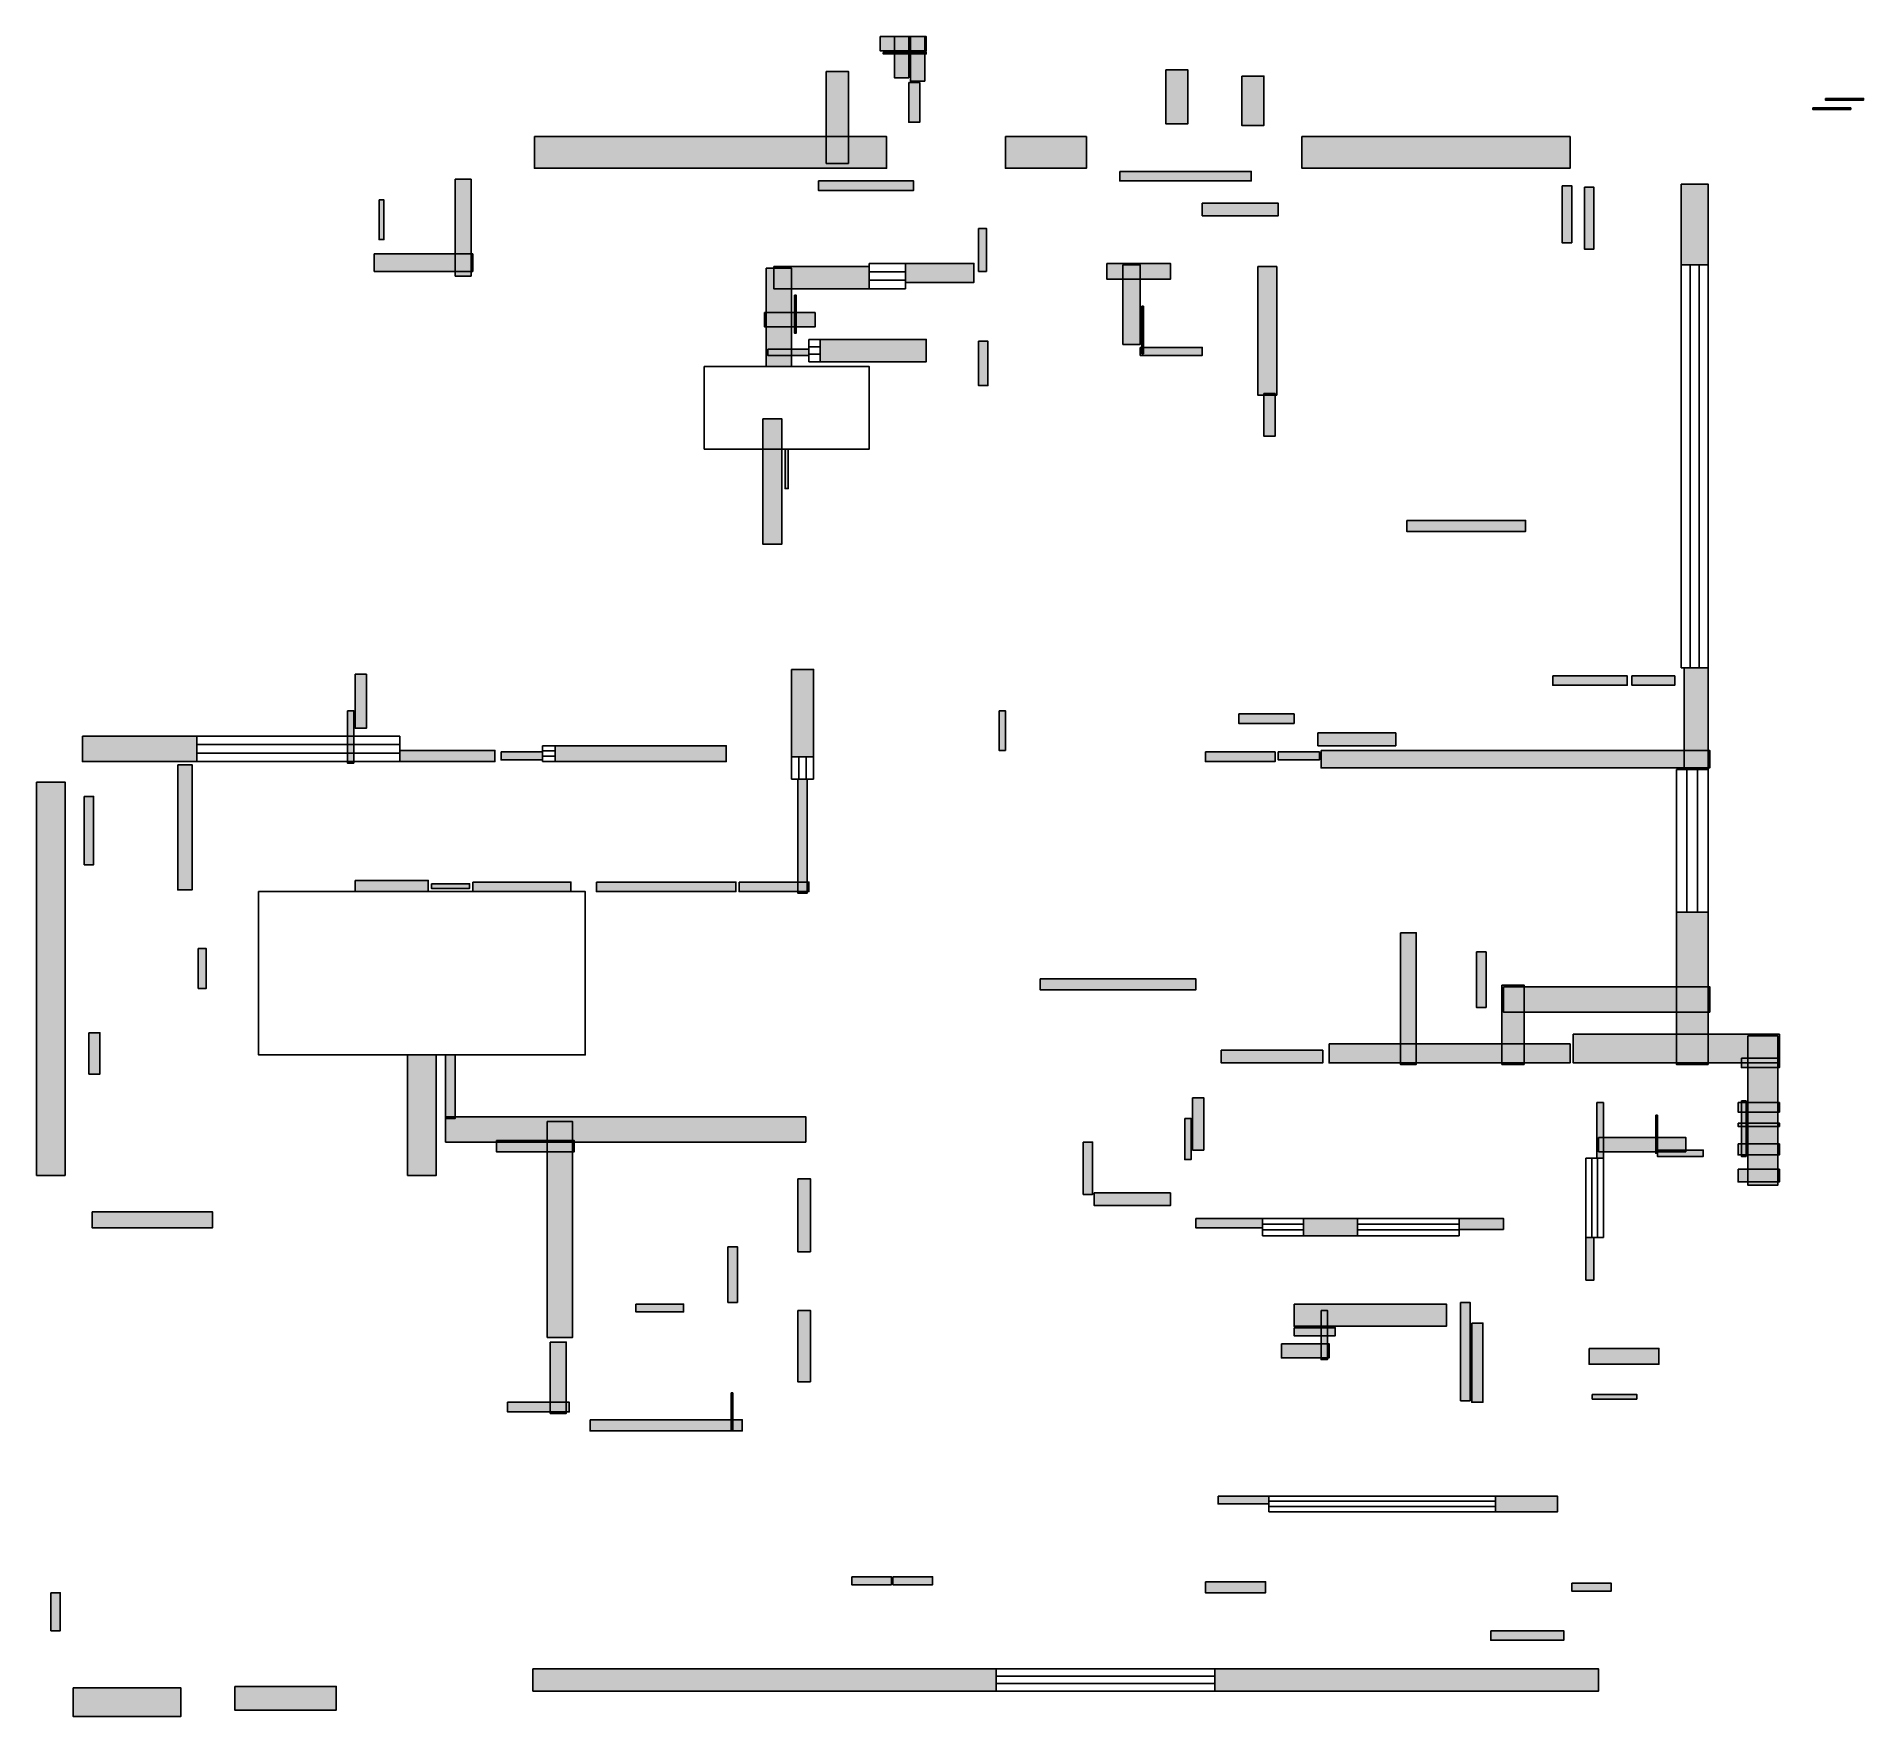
# Model space of a CAD drawing. Header units: centimetres. Extents: x 8 to 1055, y 6 to 969.
import ezdxf

# ---------------------------------------------------------------- set-up
doc = ezdxf.new("R2010")
doc.units = ezdxf.units.CM
for name, color, linetype in [('DOORZONE', 2, 'Continuous'), ('WALL', 7, 'Continuous'), ('WINDOW', 5, 'Continuous')]:
    doc.layers.add(name, color=color, linetype=linetype)

msp = doc.modelspace()

# ---------------------------------------------------------------- hatches: boundary and pattern name
at = {"layer": 'WALL'}
h = msp.add_hatch(color=256, dxfattribs=at)
h.dxf.hatch_style = 1
h.paths.add_polyline_path([(491.8, 969.1), (518.2, 969.1), (518.2, 960.9), (491.8, 960.9)])
h = msp.add_hatch(color=256, dxfattribs=at)
h.dxf.hatch_style = 1
h.paths.add_polyline_path([(500, 969.1), (508.2, 969.1), (508.2, 945.5), (500, 945.5)])
h = msp.add_hatch(color=256, dxfattribs=at)
h.dxf.hatch_style = 1
h.paths.add_polyline_path([(509.1, 969.1), (517.3, 969.1), (517.3, 943.6), (509.1, 943.6)])
h = msp.add_hatch(color=256, dxfattribs=at)
h.dxf.hatch_style = 1
h.paths.add_polyline_path([(493.6, 960), (518.2, 960), (518.2, 959.1), (493.6, 959.1)])
h = msp.add_hatch(color=256, dxfattribs=at)
h.dxf.hatch_style = 1
h.paths.add_polyline_path([(460.9, 949.1), (473.6, 949.1), (473.6, 896.4), (460.9, 896.4)])
h = msp.add_hatch(color=256, dxfattribs=at)
h.dxf.hatch_style = 1
h.paths.add_polyline_path([(508.2, 942.7), (514.5, 942.7), (514.5, 920), (508.2, 920)])
h = msp.add_hatch(color=256, dxfattribs=at)
h.dxf.hatch_style = 1
h.paths.add_polyline_path([(655.5, 950), (668.2, 950), (668.2, 919.1), (655.5, 919.1)])
h = msp.add_hatch(color=256, dxfattribs=at)
h.dxf.hatch_style = 1
h.paths.add_polyline_path([(699.1, 946.4), (711.8, 946.4), (711.8, 918.2), (699.1, 918.2)])
h = msp.add_hatch(color=256, dxfattribs=at)
h.dxf.hatch_style = 1
h.paths.add_polyline_path([(1033.6, 933.6), (1055.5, 933.6), (1055.5, 932.7), (1033.6, 932.7)])
h = msp.add_hatch(color=256, dxfattribs=at)
h.dxf.hatch_style = 1
h.paths.add_polyline_path([(1026.4, 928.2), (1048.2, 928.2), (1048.2, 927.3), (1026.4, 927.3)])
h = msp.add_hatch(color=256, dxfattribs=at)
h.dxf.hatch_style = 1
h.paths.add_polyline_path([(293.6, 911.8), (495.5, 911.8), (495.5, 893.6), (293.6, 893.6)])
h = msp.add_hatch(color=256, dxfattribs=at)
h.dxf.hatch_style = 1
h.paths.add_polyline_path([(563.6, 911.8), (610, 911.8), (610, 893.6), (563.6, 893.6)])
h = msp.add_hatch(color=256, dxfattribs=at)
h.dxf.hatch_style = 1
h.paths.add_polyline_path([(733.6, 911.8), (887.3, 911.8), (887.3, 893.6), (733.6, 893.6)])
h = msp.add_hatch(color=256, dxfattribs=at)
h.dxf.hatch_style = 1
h.paths.add_polyline_path([(629.1, 891.8), (704.5, 891.8), (704.5, 886.4), (629.1, 886.4)])
h = msp.add_hatch(color=256, dxfattribs=at)
h.dxf.hatch_style = 1
h.paths.add_polyline_path([(248.2, 887.3), (257.3, 887.3), (257.3, 831.8), (248.2, 831.8)])
h = msp.add_hatch(color=256, dxfattribs=at)
h.dxf.hatch_style = 1
h.paths.add_polyline_path([(456.4, 886.4), (510.9, 886.4), (510.9, 880.9), (456.4, 880.9)])
h = msp.add_hatch(color=256, dxfattribs=at)
h.dxf.hatch_style = 1
h.paths.add_polyline_path([(882.7, 883.6), (888.2, 883.6), (888.2, 850.9), (882.7, 850.9)])
h = msp.add_hatch(color=256, dxfattribs=at)
h.dxf.hatch_style = 1
h.paths.add_polyline_path([(895.5, 882.7), (900.9, 882.7), (900.9, 847.3), (895.5, 847.3)])
h = msp.add_hatch(color=256, dxfattribs=at)
h.dxf.hatch_style = 1
h.paths.add_polyline_path([(950.9, 884.5), (966.4, 884.5), (966.4, 838.2), (950.9, 838.2)])
h = msp.add_hatch(color=256, dxfattribs=at)
h.dxf.hatch_style = 1
h.paths.add_polyline_path([(204.5, 875.5), (207.3, 875.5), (207.3, 852.7), (204.5, 852.7)])
h = msp.add_hatch(color=256, dxfattribs=at)
h.dxf.hatch_style = 1
h.paths.add_polyline_path([(676.4, 873.6), (720, 873.6), (720, 866.4), (676.4, 866.4)])
h = msp.add_hatch(color=256, dxfattribs=at)
h.dxf.hatch_style = 1
h.paths.add_polyline_path([(548.2, 859.1), (552.7, 859.1), (552.7, 834.5), (548.2, 834.5)])
h = msp.add_hatch(color=256, dxfattribs=at)
h.dxf.hatch_style = 1
h.paths.add_polyline_path([(201.8, 844.5), (258.2, 844.5), (258.2, 834.5), (201.8, 834.5)])
h = msp.add_hatch(color=256, dxfattribs=at)
h.dxf.hatch_style = 1
h.paths.add_polyline_path([(506.4, 839.1), (545.5, 839.1), (545.5, 828.2), (506.4, 828.2)])
h = msp.add_hatch(color=256, dxfattribs=at)
h.dxf.hatch_style = 1
h.paths.add_polyline_path([(621.8, 839.1), (658.2, 839.1), (658.2, 830), (621.8, 830)])
h = msp.add_hatch(color=256, dxfattribs=at)
h.dxf.hatch_style = 1
h.paths.add_polyline_path([(630.9, 838.2), (640.9, 838.2), (640.9, 792.7), (630.9, 792.7)])
h = msp.add_hatch(color=256, dxfattribs=at)
h.dxf.hatch_style = 1
h.paths.add_polyline_path([(426.4, 836.4), (440.9, 836.4), (440.9, 780), (426.4, 780)])
h = msp.add_hatch(color=256, dxfattribs=at)
h.dxf.hatch_style = 1
h.paths.add_polyline_path([(430.9, 837.3), (485.5, 837.3), (485.5, 824.5), (430.9, 824.5)])
h = msp.add_hatch(color=256, dxfattribs=at)
h.dxf.hatch_style = 1
h.paths.add_polyline_path([(708.2, 837.3), (719.1, 837.3), (719.1, 763.6), (708.2, 763.6)])
h = msp.add_hatch(color=256, dxfattribs=at)
h.dxf.hatch_style = 1
h.paths.add_polyline_path([(442.7, 820.9), (443.6, 820.9), (443.6, 799.1), (442.7, 799.1)])
h = msp.add_hatch(color=256, dxfattribs=at)
h.dxf.hatch_style = 1
h.paths.add_polyline_path([(425.5, 810.9), (454.5, 810.9), (454.5, 802.7), (425.5, 802.7)])
h = msp.add_hatch(color=256, dxfattribs=at)
h.dxf.hatch_style = 1
h.paths.add_polyline_path([(641.8, 814.5), (642.7, 814.5), (642.7, 787.3), (641.8, 787.3)])
h = msp.add_hatch(color=256, dxfattribs=at)
h.dxf.hatch_style = 1
h.paths.add_polyline_path([(427.3, 790), (450.9, 790), (450.9, 786.4), (427.3, 786.4)])
h = msp.add_hatch(color=256, dxfattribs=at)
h.dxf.hatch_style = 1
h.paths.add_polyline_path([(457.3, 795.5), (518.2, 795.5), (518.2, 782.7), (457.3, 782.7)])
h = msp.add_hatch(color=256, dxfattribs=at)
h.dxf.hatch_style = 1
h.paths.add_polyline_path([(548.2, 794.5), (553.6, 794.5), (553.6, 769.1), (548.2, 769.1)])
h = msp.add_hatch(color=256, dxfattribs=at)
h.dxf.hatch_style = 1
h.paths.add_polyline_path([(640.9, 790.9), (676.4, 790.9), (676.4, 786.4), (640.9, 786.4)])
h = msp.add_hatch(color=256, dxfattribs=at)
h.dxf.hatch_style = 1
h.paths.add_polyline_path([(711.8, 764.5), (718.2, 764.5), (718.2, 740), (711.8, 740)])
h = msp.add_hatch(color=256, dxfattribs=at)
h.dxf.hatch_style = 1
h.paths.add_polyline_path([(424.5, 750), (435.5, 750), (435.5, 678.2), (424.5, 678.2)])
h = msp.add_hatch(color=256, dxfattribs=at)
h.dxf.hatch_style = 1
h.paths.add_polyline_path([(437.3, 732.7), (439.1, 732.7), (439.1, 710), (437.3, 710)])
h = msp.add_hatch(color=256, dxfattribs=at)
h.dxf.hatch_style = 1
h.paths.add_polyline_path([(793.6, 691.8), (861.8, 691.8), (861.8, 685.5), (793.6, 685.5)])
h = msp.add_hatch(color=256, dxfattribs=at)
h.dxf.hatch_style = 1
h.paths.add_polyline_path([(190.9, 603.6), (197.3, 603.6), (197.3, 572.7), (190.9, 572.7)])
h = msp.add_hatch(color=256, dxfattribs=at)
h.dxf.hatch_style = 1
h.paths.add_polyline_path([(440.9, 606.4), (453.6, 606.4), (453.6, 556.4), (440.9, 556.4)])
h = msp.add_hatch(color=256, dxfattribs=at)
h.dxf.hatch_style = 1
h.paths.add_polyline_path([(877.3, 602.7), (920, 602.7), (920, 597.3), (877.3, 597.3)])
h = msp.add_hatch(color=256, dxfattribs=at)
h.dxf.hatch_style = 1
h.paths.add_polyline_path([(922.7, 602.7), (947.3, 602.7), (947.3, 597.3), (922.7, 597.3)])
h = msp.add_hatch(color=256, dxfattribs=at)
h.dxf.hatch_style = 1
h.paths.add_polyline_path([(952.7, 607.3), (966.4, 607.3), (966.4, 549.1), (952.7, 549.1)])
h = msp.add_hatch(color=256, dxfattribs=at)
h.dxf.hatch_style = 1
h.paths.add_polyline_path([(186.4, 582.7), (190, 582.7), (190, 552.7), (186.4, 552.7)])
h = msp.add_hatch(color=256, dxfattribs=at)
h.dxf.hatch_style = 1
h.paths.add_polyline_path([(560, 582.7), (563.6, 582.7), (563.6, 560), (560, 560)])
h = msp.add_hatch(color=256, dxfattribs=at)
h.dxf.hatch_style = 1
h.paths.add_polyline_path([(697.3, 580.9), (729.1, 580.9), (729.1, 575.5), (697.3, 575.5)])
h = msp.add_hatch(color=256, dxfattribs=at)
h.dxf.hatch_style = 1
h.paths.add_polyline_path([(34.5, 568.2), (100, 568.2), (100, 553.6), (34.5, 553.6)])
h = msp.add_hatch(color=256, dxfattribs=at)
h.dxf.hatch_style = 1
h.paths.add_polyline_path([(742.7, 570), (787.3, 570), (787.3, 562.7), (742.7, 562.7)])
h = msp.add_hatch(color=256, dxfattribs=at)
h.dxf.hatch_style = 1
h.paths.add_polyline_path([(216.4, 560), (270.9, 560), (270.9, 553.6), (216.4, 553.6)])
h = msp.add_hatch(color=256, dxfattribs=at)
h.dxf.hatch_style = 1
h.paths.add_polyline_path([(274.5, 559.1), (298.2, 559.1), (298.2, 554.5), (274.5, 554.5)])
h = msp.add_hatch(color=256, dxfattribs=at)
h.dxf.hatch_style = 1
h.paths.add_polyline_path([(305.5, 562.7), (403.6, 562.7), (403.6, 553.6), (305.5, 553.6)])
h = msp.add_hatch(color=256, dxfattribs=at)
h.dxf.hatch_style = 1
h.paths.add_polyline_path([(678.2, 559.1), (718.2, 559.1), (718.2, 553.6), (678.2, 553.6)])
h = msp.add_hatch(color=256, dxfattribs=at)
h.dxf.hatch_style = 1
h.paths.add_polyline_path([(720, 559.1), (743.6, 559.1), (743.6, 554.5), (720, 554.5)])
h = msp.add_hatch(color=256, dxfattribs=at)
h.dxf.hatch_style = 1
h.paths.add_polyline_path([(744.5, 560), (967.3, 560), (967.3, 550), (744.5, 550)])
h = msp.add_hatch(color=256, dxfattribs=at)
h.dxf.hatch_style = 1
h.paths.add_polyline_path([(89.1, 551.8), (97.3, 551.8), (97.3, 480), (89.1, 480)])
h = msp.add_hatch(color=256, dxfattribs=at)
h.dxf.hatch_style = 1
h.paths.add_polyline_path([(8.2, 541.8), (24.5, 541.8), (24.5, 316.4), (8.2, 316.4)])
h = msp.add_hatch(color=256, dxfattribs=at)
h.dxf.hatch_style = 1
h.paths.add_polyline_path([(444.5, 543.6), (450, 543.6), (450, 478.2), (444.5, 478.2)])
h = msp.add_hatch(color=256, dxfattribs=at)
h.dxf.hatch_style = 1
h.paths.add_polyline_path([(35.5, 533.6), (40.9, 533.6), (40.9, 494.5), (35.5, 494.5)])
h = msp.add_hatch(color=256, dxfattribs=at)
h.dxf.hatch_style = 1
h.paths.add_polyline_path([(190.9, 485.5), (232.7, 485.5), (232.7, 479.1), (190.9, 479.1)])
h = msp.add_hatch(color=256, dxfattribs=at)
h.dxf.hatch_style = 1
h.paths.add_polyline_path([(234.5, 483.6), (256.4, 483.6), (256.4, 480.9), (234.5, 480.9)])
h = msp.add_hatch(color=256, dxfattribs=at)
h.dxf.hatch_style = 1
h.paths.add_polyline_path([(258.2, 484.5), (314.5, 484.5), (314.5, 479.1), (258.2, 479.1)])
h = msp.add_hatch(color=256, dxfattribs=at)
h.dxf.hatch_style = 1
h.paths.add_polyline_path([(329.1, 484.5), (409.1, 484.5), (409.1, 479.1), (329.1, 479.1)])
h = msp.add_hatch(color=256, dxfattribs=at)
h.dxf.hatch_style = 1
h.paths.add_polyline_path([(410.9, 484.5), (450.9, 484.5), (450.9, 479.1), (410.9, 479.1)])
h = msp.add_hatch(color=256, dxfattribs=at)
h.dxf.hatch_style = 1
h.paths.add_polyline_path([(948.2, 467.3), (966.4, 467.3), (966.4, 380), (948.2, 380)])
h = msp.add_hatch(color=256, dxfattribs=at)
h.dxf.hatch_style = 1
h.paths.add_polyline_path([(790, 455.5), (799.1, 455.5), (799.1, 380), (790, 380)])
h = msp.add_hatch(color=256, dxfattribs=at)
h.dxf.hatch_style = 1
h.paths.add_polyline_path([(100.9, 446.4), (105.5, 446.4), (105.5, 423.6), (100.9, 423.6)])
h = msp.add_hatch(color=256, dxfattribs=at)
h.dxf.hatch_style = 1
h.paths.add_polyline_path([(833.6, 444.5), (839.1, 444.5), (839.1, 412.7), (833.6, 412.7)])
h = msp.add_hatch(color=256, dxfattribs=at)
h.dxf.hatch_style = 1
h.paths.add_polyline_path([(583.6, 429.1), (672.7, 429.1), (672.7, 422.7), (583.6, 422.7)])
h = msp.add_hatch(color=256, dxfattribs=at)
h.dxf.hatch_style = 1
h.paths.add_polyline_path([(848.2, 425.5), (860.9, 425.5), (860.9, 380), (848.2, 380)])
h = msp.add_hatch(color=256, dxfattribs=at)
h.dxf.hatch_style = 1
h.paths.add_polyline_path([(849.1, 424.5), (967.3, 424.5), (967.3, 410), (849.1, 410)])
h = msp.add_hatch(color=256, dxfattribs=at)
h.dxf.hatch_style = 1
h.paths.add_polyline_path([(38.2, 398.2), (44.5, 398.2), (44.5, 374.5), (38.2, 374.5)])
h = msp.add_hatch(color=256, dxfattribs=at)
h.dxf.hatch_style = 1
h.paths.add_polyline_path([(687.3, 388.2), (745.5, 388.2), (745.5, 380.9), (687.3, 380.9)])
h = msp.add_hatch(color=256, dxfattribs=at)
h.dxf.hatch_style = 1
h.paths.add_polyline_path([(749.1, 391.8), (887.3, 391.8), (887.3, 380.9), (749.1, 380.9)])
h = msp.add_hatch(color=256, dxfattribs=at)
h.dxf.hatch_style = 1
h.paths.add_polyline_path([(889.1, 397.3), (1007.3, 397.3), (1007.3, 380.9), (889.1, 380.9)])
h = msp.add_hatch(color=256, dxfattribs=at)
h.dxf.hatch_style = 1
h.paths.add_polyline_path([(989.1, 396.4), (1006.4, 396.4), (1006.4, 310.9), (989.1, 310.9)])
h = msp.add_hatch(color=256, dxfattribs=at)
h.dxf.hatch_style = 1
h.paths.add_polyline_path([(220.9, 385.5), (237.3, 385.5), (237.3, 316.4), (220.9, 316.4)])
h = msp.add_hatch(color=256, dxfattribs=at)
h.dxf.hatch_style = 1
h.paths.add_polyline_path([(242.7, 385.5), (248.2, 385.5), (248.2, 349.1), (242.7, 349.1)])
h = msp.add_hatch(color=256, dxfattribs=at)
h.dxf.hatch_style = 1
h.paths.add_polyline_path([(985.5, 383.6), (1007.3, 383.6), (1007.3, 378.2), (985.5, 378.2)])
h = msp.add_hatch(color=256, dxfattribs=at)
h.dxf.hatch_style = 1
h.paths.add_polyline_path([(670.9, 360.9), (677.3, 360.9), (677.3, 330.9), (670.9, 330.9)])
h = msp.add_hatch(color=256, dxfattribs=at)
h.dxf.hatch_style = 1
h.paths.add_polyline_path([(902.7, 358.2), (906.4, 358.2), (906.4, 326.4), (902.7, 326.4)])
h = msp.add_hatch(color=256, dxfattribs=at)
h.dxf.hatch_style = 1
h.paths.add_polyline_path([(983.6, 358.2), (1007.3, 358.2), (1007.3, 352.7), (983.6, 352.7)])
h = msp.add_hatch(color=256, dxfattribs=at)
h.dxf.hatch_style = 1
h.paths.add_polyline_path([(985.5, 359.1), (988.2, 359.1), (988.2, 327.3), (985.5, 327.3)])
h = msp.add_hatch(color=256, dxfattribs=at)
h.dxf.hatch_style = 1
h.paths.add_polyline_path([(242.7, 350), (449.1, 350), (449.1, 335.5), (242.7, 335.5)])
h = msp.add_hatch(color=256, dxfattribs=at)
h.dxf.hatch_style = 1
h.paths.add_polyline_path([(300.9, 347.3), (315.5, 347.3), (315.5, 223.6), (300.9, 223.6)])
h = msp.add_hatch(color=256, dxfattribs=at)
h.dxf.hatch_style = 1
h.paths.add_polyline_path([(666.4, 349.1), (670, 349.1), (670, 325.5), (666.4, 325.5)])
h = msp.add_hatch(color=256, dxfattribs=at)
h.dxf.hatch_style = 1
h.paths.add_polyline_path([(936.4, 350.9), (937.3, 350.9), (937.3, 329.1), (936.4, 329.1)])
h = msp.add_hatch(color=256, dxfattribs=at)
h.dxf.hatch_style = 1
h.paths.add_polyline_path([(983.6, 346.4), (1007.3, 346.4), (1007.3, 344.5), (983.6, 344.5)])
h = msp.add_hatch(color=256, dxfattribs=at)
h.dxf.hatch_style = 1
h.paths.add_polyline_path([(271.8, 336.4), (316.4, 336.4), (316.4, 330), (271.8, 330)])
h = msp.add_hatch(color=256, dxfattribs=at)
h.dxf.hatch_style = 1
h.paths.add_polyline_path([(608.2, 335.5), (613.6, 335.5), (613.6, 305.5), (608.2, 305.5)])
h = msp.add_hatch(color=256, dxfattribs=at)
h.dxf.hatch_style = 1
h.paths.add_polyline_path([(903.6, 338.2), (953.6, 338.2), (953.6, 330), (903.6, 330)])
h = msp.add_hatch(color=256, dxfattribs=at)
h.dxf.hatch_style = 1
h.paths.add_polyline_path([(937.3, 330.9), (963.6, 330.9), (963.6, 327.3), (937.3, 327.3)])
h = msp.add_hatch(color=256, dxfattribs=at)
h.dxf.hatch_style = 1
h.paths.add_polyline_path([(983.6, 334.5), (1007.3, 334.5), (1007.3, 328.2), (983.6, 328.2)])
h = msp.add_hatch(color=256, dxfattribs=at)
h.dxf.hatch_style = 1
h.paths.add_polyline_path([(444.5, 314.5), (451.8, 314.5), (451.8, 272.7), (444.5, 272.7)])
h = msp.add_hatch(color=256, dxfattribs=at)
h.dxf.hatch_style = 1
h.paths.add_polyline_path([(983.6, 320), (1007.3, 320), (1007.3, 312.7), (983.6, 312.7)])
h = msp.add_hatch(color=256, dxfattribs=at)
h.dxf.hatch_style = 1
h.paths.add_polyline_path([(614.5, 306.4), (658.2, 306.4), (658.2, 299.1), (614.5, 299.1)])
h = msp.add_hatch(color=256, dxfattribs=at)
h.dxf.hatch_style = 1
h.paths.add_polyline_path([(40, 295.5), (109.1, 295.5), (109.1, 286.4), (40, 286.4)])
h = msp.add_hatch(color=256, dxfattribs=at)
h.dxf.hatch_style = 1
h.paths.add_polyline_path([(672.7, 291.8), (710.9, 291.8), (710.9, 286.4), (672.7, 286.4)])
h = msp.add_hatch(color=256, dxfattribs=at)
h.dxf.hatch_style = 1
h.paths.add_polyline_path([(734.5, 291.8), (765.5, 291.8), (765.5, 281.8), (734.5, 281.8)])
h = msp.add_hatch(color=256, dxfattribs=at)
h.dxf.hatch_style = 1
h.paths.add_polyline_path([(823.6, 291.8), (849.1, 291.8), (849.1, 285.5), (823.6, 285.5)])
h = msp.add_hatch(color=256, dxfattribs=at)
h.dxf.hatch_style = 1
h.paths.add_polyline_path([(404.5, 275.5), (410, 275.5), (410, 243.6), (404.5, 243.6)])
h = msp.add_hatch(color=256, dxfattribs=at)
h.dxf.hatch_style = 1
h.paths.add_polyline_path([(896.4, 280.9), (900.9, 280.9), (900.9, 256.4), (896.4, 256.4)])
h = msp.add_hatch(color=256, dxfattribs=at)
h.dxf.hatch_style = 1
h.paths.add_polyline_path([(351.8, 242.7), (379.1, 242.7), (379.1, 238.2), (351.8, 238.2)])
h = msp.add_hatch(color=256, dxfattribs=at)
h.dxf.hatch_style = 1
h.paths.add_polyline_path([(729.1, 242.7), (816.4, 242.7), (816.4, 230), (729.1, 230)])
h = msp.add_hatch(color=256, dxfattribs=at)
h.dxf.hatch_style = 1
h.paths.add_polyline_path([(824.5, 243.6), (830, 243.6), (830, 187.3), (824.5, 187.3)])
h = msp.add_hatch(color=256, dxfattribs=at)
h.dxf.hatch_style = 1
h.paths.add_polyline_path([(444.5, 239.1), (451.8, 239.1), (451.8, 198.2), (444.5, 198.2)])
h = msp.add_hatch(color=256, dxfattribs=at)
h.dxf.hatch_style = 1
h.paths.add_polyline_path([(744.5, 239.1), (748.2, 239.1), (748.2, 210.9), (744.5, 210.9)])
h = msp.add_hatch(color=256, dxfattribs=at)
h.dxf.hatch_style = 1
h.paths.add_polyline_path([(830.9, 231.8), (837.3, 231.8), (837.3, 186.4), (830.9, 186.4)])
h = msp.add_hatch(color=256, dxfattribs=at)
h.dxf.hatch_style = 1
h.paths.add_polyline_path([(302.7, 220.9), (311.8, 220.9), (311.8, 180), (302.7, 180)])
h = msp.add_hatch(color=256, dxfattribs=at)
h.dxf.hatch_style = 1
h.paths.add_polyline_path([(721.8, 220), (749.1, 220), (749.1, 211.8), (721.8, 211.8)])
h = msp.add_hatch(color=256, dxfattribs=at)
h.dxf.hatch_style = 1
h.paths.add_polyline_path([(729.1, 229.1), (752.7, 229.1), (752.7, 224.5), (729.1, 224.5)])
h = msp.add_hatch(color=256, dxfattribs=at)
h.dxf.hatch_style = 1
h.paths.add_polyline_path([(898.2, 217.3), (938.2, 217.3), (938.2, 208.2), (898.2, 208.2)])
h = msp.add_hatch(color=256, dxfattribs=at)
h.dxf.hatch_style = 1
h.paths.add_polyline_path([(406.4, 191.8), (407.3, 191.8), (407.3, 170), (406.4, 170)])
h = msp.add_hatch(color=256, dxfattribs=at)
h.dxf.hatch_style = 1
h.paths.add_polyline_path([(900, 190.9), (925.5, 190.9), (925.5, 188.2), (900, 188.2)])
h = msp.add_hatch(color=256, dxfattribs=at)
h.dxf.hatch_style = 1
h.paths.add_polyline_path([(278.2, 186.4), (313.6, 186.4), (313.6, 180.9), (278.2, 180.9)])
h = msp.add_hatch(color=256, dxfattribs=at)
h.dxf.hatch_style = 1
h.paths.add_polyline_path([(325.5, 176.4), (412.7, 176.4), (412.7, 170), (325.5, 170)])
h = msp.add_hatch(color=256, dxfattribs=at)
h.dxf.hatch_style = 1
h.paths.add_polyline_path([(685.5, 132.7), (714.5, 132.7), (714.5, 128.2), (685.5, 128.2)])
h = msp.add_hatch(color=256, dxfattribs=at)
h.dxf.hatch_style = 1
h.paths.add_polyline_path([(844.5, 132.7), (880, 132.7), (880, 123.6), (844.5, 123.6)])
h = msp.add_hatch(color=256, dxfattribs=at)
h.dxf.hatch_style = 1
h.paths.add_polyline_path([(475.5, 86.4), (498.2, 86.4), (498.2, 81.8), (475.5, 81.8)])
h = msp.add_hatch(color=256, dxfattribs=at)
h.dxf.hatch_style = 1
h.paths.add_polyline_path([(499.1, 86.4), (521.8, 86.4), (521.8, 81.8), (499.1, 81.8)])
h = msp.add_hatch(color=256, dxfattribs=at)
h.dxf.hatch_style = 1
h.paths.add_polyline_path([(16.4, 77.3), (21.8, 77.3), (21.8, 55.5), (16.4, 55.5)])
h = msp.add_hatch(color=256, dxfattribs=at)
h.dxf.hatch_style = 1
h.paths.add_polyline_path([(678.2, 83.6), (712.7, 83.6), (712.7, 77.3), (678.2, 77.3)])
h = msp.add_hatch(color=256, dxfattribs=at)
h.dxf.hatch_style = 1
h.paths.add_polyline_path([(888.2, 82.7), (910.9, 82.7), (910.9, 78.2), (888.2, 78.2)])
h = msp.add_hatch(color=256, dxfattribs=at)
h.dxf.hatch_style = 1
h.paths.add_polyline_path([(841.8, 55.5), (883.6, 55.5), (883.6, 50), (841.8, 50)])
h = msp.add_hatch(color=256, dxfattribs=at)
h.dxf.hatch_style = 1
h.paths.add_polyline_path([(292.7, 33.6), (558.2, 33.6), (558.2, 20.9), (292.7, 20.9)])
h = msp.add_hatch(color=256, dxfattribs=at)
h.dxf.hatch_style = 1
h.paths.add_polyline_path([(683.6, 33.6), (903.6, 33.6), (903.6, 20.9), (683.6, 20.9)])
h = msp.add_hatch(color=256, dxfattribs=at)
h.dxf.hatch_style = 1
h.paths.add_polyline_path([(29.1, 22.7), (90.9, 22.7), (90.9, 6.4), (29.1, 6.4)])
h = msp.add_hatch(color=256, dxfattribs=at)
h.dxf.hatch_style = 1
h.paths.add_polyline_path([(121.8, 23.6), (180, 23.6), (180, 10), (121.8, 10)])

# ---------------------------------------------------------------- linework, layer by layer
at = {"layer": 'DOORZONE'}
for points in [[(390.9, 780), (390.9, 732.7), (485.5, 732.7), (485.5, 780)], [(135.5, 479.1), (135.5, 385.5), (322.7, 385.5), (322.7, 479.1)]]:
    msp.add_lwpolyline(points, close=True, dxfattribs=at)
at = {"layer": 'WALL'}
for points in [[(491.8, 969.1), (518.2, 969.1), (518.2, 960.9), (491.8, 960.9)], [(500, 969.1), (508.2, 969.1), (508.2, 945.5), (500, 945.5)], [(509.1, 969.1), (517.3, 969.1), (517.3, 943.6), (509.1, 943.6)], [(493.6, 960), (518.2, 960), (518.2, 959.1), (493.6, 959.1)], [(460.9, 949.1), (473.6, 949.1), (473.6, 896.4), (460.9, 896.4)], [(508.2, 942.7), (514.5, 942.7), (514.5, 920), (508.2, 920)], [(655.5, 950), (668.2, 950), (668.2, 919.1), (655.5, 919.1)], [(699.1, 946.4), (711.8, 946.4), (711.8, 918.2), (699.1, 918.2)], [(1033.6, 933.6), (1055.5, 933.6), (1055.5, 932.7), (1033.6, 932.7)], [(1026.4, 928.2), (1048.2, 928.2), (1048.2, 927.3), (1026.4, 927.3)], [(293.6, 911.8), (495.5, 911.8), (495.5, 893.6), (293.6, 893.6)], [(563.6, 911.8), (610, 911.8), (610, 893.6), (563.6, 893.6)], [(733.6, 911.8), (887.3, 911.8), (887.3, 893.6), (733.6, 893.6)], [(629.1, 891.8), (704.5, 891.8), (704.5, 886.4), (629.1, 886.4)], [(248.2, 887.3), (257.3, 887.3), (257.3, 831.8), (248.2, 831.8)], [(456.4, 886.4), (510.9, 886.4), (510.9, 880.9), (456.4, 880.9)], [(882.7, 883.6), (888.2, 883.6), (888.2, 850.9), (882.7, 850.9)], [(895.5, 882.7), (900.9, 882.7), (900.9, 847.3), (895.5, 847.3)], [(950.9, 884.5), (966.4, 884.5), (966.4, 838.2), (950.9, 838.2)], [(204.5, 875.5), (207.3, 875.5), (207.3, 852.7), (204.5, 852.7)], [(676.4, 873.6), (720, 873.6), (720, 866.4), (676.4, 866.4)], [(548.2, 859.1), (552.7, 859.1), (552.7, 834.5), (548.2, 834.5)], [(201.8, 844.5), (258.2, 844.5), (258.2, 834.5), (201.8, 834.5)], [(506.4, 839.1), (545.5, 839.1), (545.5, 828.2), (506.4, 828.2)], [(621.8, 839.1), (658.2, 839.1), (658.2, 830), (621.8, 830)], [(630.9, 838.2), (640.9, 838.2), (640.9, 792.7), (630.9, 792.7)], [(426.4, 836.4), (440.9, 836.4), (440.9, 780), (426.4, 780)], [(430.9, 837.3), (485.5, 837.3), (485.5, 824.5), (430.9, 824.5)], [(708.2, 837.3), (719.1, 837.3), (719.1, 763.6), (708.2, 763.6)], [(442.7, 820.9), (443.6, 820.9), (443.6, 799.1), (442.7, 799.1)], [(425.5, 810.9), (454.5, 810.9), (454.5, 802.7), (425.5, 802.7)], [(641.8, 814.5), (642.7, 814.5), (642.7, 787.3), (641.8, 787.3)], [(427.3, 790), (450.9, 790), (450.9, 786.4), (427.3, 786.4)], [(457.3, 795.5), (518.2, 795.5), (518.2, 782.7), (457.3, 782.7)], [(548.2, 794.5), (553.6, 794.5), (553.6, 769.1), (548.2, 769.1)], [(640.9, 790.9), (676.4, 790.9), (676.4, 786.4), (640.9, 786.4)], [(711.8, 764.5), (718.2, 764.5), (718.2, 740), (711.8, 740)], [(424.5, 750), (435.5, 750), (435.5, 678.2), (424.5, 678.2)], [(437.3, 732.7), (439.1, 732.7), (439.1, 710), (437.3, 710)], [(793.6, 691.8), (861.8, 691.8), (861.8, 685.5), (793.6, 685.5)], [(190.9, 603.6), (197.3, 603.6), (197.3, 572.7), (190.9, 572.7)], [(440.9, 606.4), (453.6, 606.4), (453.6, 556.4), (440.9, 556.4)], [(877.3, 602.7), (920, 602.7), (920, 597.3), (877.3, 597.3)], [(922.7, 602.7), (947.3, 602.7), (947.3, 597.3), (922.7, 597.3)], [(952.7, 607.3), (966.4, 607.3), (966.4, 549.1), (952.7, 549.1)], [(186.4, 582.7), (190, 582.7), (190, 552.7), (186.4, 552.7)], [(560, 582.7), (563.6, 582.7), (563.6, 560), (560, 560)], [(697.3, 580.9), (729.1, 580.9), (729.1, 575.5), (697.3, 575.5)], [(34.5, 568.2), (100, 568.2), (100, 553.6), (34.5, 553.6)], [(742.7, 570), (787.3, 570), (787.3, 562.7), (742.7, 562.7)], [(216.4, 560), (270.9, 560), (270.9, 553.6), (216.4, 553.6)], [(274.5, 559.1), (298.2, 559.1), (298.2, 554.5), (274.5, 554.5)], [(305.5, 562.7), (403.6, 562.7), (403.6, 553.6), (305.5, 553.6)], [(678.2, 559.1), (718.2, 559.1), (718.2, 553.6), (678.2, 553.6)], [(720, 559.1), (743.6, 559.1), (743.6, 554.5), (720, 554.5)], [(744.5, 560), (967.3, 560), (967.3, 550), (744.5, 550)], [(89.1, 551.8), (97.3, 551.8), (97.3, 480), (89.1, 480)], [(8.2, 541.8), (24.5, 541.8), (24.5, 316.4), (8.2, 316.4)], [(444.5, 543.6), (450, 543.6), (450, 478.2), (444.5, 478.2)], [(35.5, 533.6), (40.9, 533.6), (40.9, 494.5), (35.5, 494.5)], [(190.9, 485.5), (232.7, 485.5), (232.7, 479.1), (190.9, 479.1)], [(234.5, 483.6), (256.4, 483.6), (256.4, 480.9), (234.5, 480.9)], [(258.2, 484.5), (314.5, 484.5), (314.5, 479.1), (258.2, 479.1)], [(329.1, 484.5), (409.1, 484.5), (409.1, 479.1), (329.1, 479.1)], [(410.9, 484.5), (450.9, 484.5), (450.9, 479.1), (410.9, 479.1)], [(948.2, 467.3), (966.4, 467.3), (966.4, 380), (948.2, 380)], [(790, 455.5), (799.1, 455.5), (799.1, 380), (790, 380)], [(100.9, 446.4), (105.5, 446.4), (105.5, 423.6), (100.9, 423.6)], [(833.6, 444.5), (839.1, 444.5), (839.1, 412.7), (833.6, 412.7)], [(583.6, 429.1), (672.7, 429.1), (672.7, 422.7), (583.6, 422.7)], [(848.2, 425.5), (860.9, 425.5), (860.9, 380), (848.2, 380)], [(849.1, 424.5), (967.3, 424.5), (967.3, 410), (849.1, 410)], [(38.2, 398.2), (44.5, 398.2), (44.5, 374.5), (38.2, 374.5)], [(687.3, 388.2), (745.5, 388.2), (745.5, 380.9), (687.3, 380.9)], [(749.1, 391.8), (887.3, 391.8), (887.3, 380.9), (749.1, 380.9)], [(889.1, 397.3), (1007.3, 397.3), (1007.3, 380.9), (889.1, 380.9)], [(989.1, 396.4), (1006.4, 396.4), (1006.4, 310.9), (989.1, 310.9)], [(220.9, 385.5), (237.3, 385.5), (237.3, 316.4), (220.9, 316.4)], [(242.7, 385.5), (248.2, 385.5), (248.2, 349.1), (242.7, 349.1)], [(985.5, 383.6), (1007.3, 383.6), (1007.3, 378.2), (985.5, 378.2)], [(670.9, 360.9), (677.3, 360.9), (677.3, 330.9), (670.9, 330.9)], [(902.7, 358.2), (906.4, 358.2), (906.4, 326.4), (902.7, 326.4)], [(983.6, 358.2), (1007.3, 358.2), (1007.3, 352.7), (983.6, 352.7)], [(985.5, 359.1), (988.2, 359.1), (988.2, 327.3), (985.5, 327.3)], [(242.7, 350), (449.1, 350), (449.1, 335.5), (242.7, 335.5)], [(300.9, 347.3), (315.5, 347.3), (315.5, 223.6), (300.9, 223.6)], [(666.4, 349.1), (670, 349.1), (670, 325.5), (666.4, 325.5)], [(936.4, 350.9), (937.3, 350.9), (937.3, 329.1), (936.4, 329.1)], [(983.6, 346.4), (1007.3, 346.4), (1007.3, 344.5), (983.6, 344.5)], [(271.8, 336.4), (316.4, 336.4), (316.4, 330), (271.8, 330)], [(608.2, 335.5), (613.6, 335.5), (613.6, 305.5), (608.2, 305.5)], [(903.6, 338.2), (953.6, 338.2), (953.6, 330), (903.6, 330)], [(937.3, 330.9), (963.6, 330.9), (963.6, 327.3), (937.3, 327.3)], [(983.6, 334.5), (1007.3, 334.5), (1007.3, 328.2), (983.6, 328.2)], [(444.5, 314.5), (451.8, 314.5), (451.8, 272.7), (444.5, 272.7)], [(983.6, 320), (1007.3, 320), (1007.3, 312.7), (983.6, 312.7)], [(614.5, 306.4), (658.2, 306.4), (658.2, 299.1), (614.5, 299.1)], [(40, 295.5), (109.1, 295.5), (109.1, 286.4), (40, 286.4)], [(672.7, 291.8), (710.9, 291.8), (710.9, 286.4), (672.7, 286.4)], [(734.5, 291.8), (765.5, 291.8), (765.5, 281.8), (734.5, 281.8)], [(823.6, 291.8), (849.1, 291.8), (849.1, 285.5), (823.6, 285.5)], [(404.5, 275.5), (410, 275.5), (410, 243.6), (404.5, 243.6)], [(896.4, 280.9), (900.9, 280.9), (900.9, 256.4), (896.4, 256.4)], [(351.8, 242.7), (379.1, 242.7), (379.1, 238.2), (351.8, 238.2)], [(729.1, 242.7), (816.4, 242.7), (816.4, 230), (729.1, 230)], [(824.5, 243.6), (830, 243.6), (830, 187.3), (824.5, 187.3)], [(444.5, 239.1), (451.8, 239.1), (451.8, 198.2), (444.5, 198.2)], [(744.5, 239.1), (748.2, 239.1), (748.2, 210.9), (744.5, 210.9)], [(830.9, 231.8), (837.3, 231.8), (837.3, 186.4), (830.9, 186.4)], [(302.7, 220.9), (311.8, 220.9), (311.8, 180), (302.7, 180)], [(721.8, 220), (749.1, 220), (749.1, 211.8), (721.8, 211.8)], [(729.1, 229.1), (752.7, 229.1), (752.7, 224.5), (729.1, 224.5)], [(898.2, 217.3), (938.2, 217.3), (938.2, 208.2), (898.2, 208.2)], [(406.4, 191.8), (407.3, 191.8), (407.3, 170), (406.4, 170)], [(900, 190.9), (925.5, 190.9), (925.5, 188.2), (900, 188.2)], [(278.2, 186.4), (313.6, 186.4), (313.6, 180.9), (278.2, 180.9)], [(325.5, 176.4), (412.7, 176.4), (412.7, 170), (325.5, 170)], [(685.5, 132.7), (714.5, 132.7), (714.5, 128.2), (685.5, 128.2)], [(844.5, 132.7), (880, 132.7), (880, 123.6), (844.5, 123.6)], [(475.5, 86.4), (498.2, 86.4), (498.2, 81.8), (475.5, 81.8)], [(499.1, 86.4), (521.8, 86.4), (521.8, 81.8), (499.1, 81.8)], [(16.4, 77.3), (21.8, 77.3), (21.8, 55.5), (16.4, 55.5)], [(678.2, 83.6), (712.7, 83.6), (712.7, 77.3), (678.2, 77.3)], [(888.2, 82.7), (910.9, 82.7), (910.9, 78.2), (888.2, 78.2)], [(841.8, 55.5), (883.6, 55.5), (883.6, 50), (841.8, 50)], [(292.7, 33.6), (558.2, 33.6), (558.2, 20.9), (292.7, 20.9)], [(683.6, 33.6), (903.6, 33.6), (903.6, 20.9), (683.6, 20.9)], [(29.1, 22.7), (90.9, 22.7), (90.9, 6.4), (29.1, 6.4)], [(121.8, 23.6), (180, 23.6), (180, 10), (121.8, 10)]]:
    msp.add_lwpolyline(points, close=True, dxfattribs=at)
at = {"layer": 'WINDOW'}
for p, q in [((485.5, 839.1), (506.4, 839.1)), ((485.5, 839.1), (485.5, 824.5)), ((506.4, 839.1), (506.4, 824.5)), ((950.9, 838.2), (950.9, 607.3)), ((950.9, 838.2), (966.4, 838.2)), ((956.1, 838.2), (956.1, 607.3)), ((961.2, 838.2), (961.2, 607.3)), ((966.4, 838.2), (966.4, 607.3)), ((485.5, 834.2), (506.4, 834.2)), ((485.5, 829.4), (506.4, 829.4)), ((485.5, 824.5), (506.4, 824.5)), ((450.9, 795.5), (457.3, 795.5)), ((450.9, 795.5), (450.9, 782.7)), ((450.9, 791.2), (457.3, 791.2)), ((450.9, 787), (457.3, 787)), ((457.3, 795.5), (457.3, 782.7)), ((450.9, 782.7), (457.3, 782.7)), ((950.9, 607.3), (966.4, 607.3)), ((100, 568.2), (216.4, 568.2)), ((100, 568.2), (100, 553.6)), ((216.4, 568.2), (216.4, 553.6)), ((100, 563.3), (216.4, 563.3)), ((100, 558.5), (216.4, 558.5)), ((298.2, 562.7), (305.5, 562.7)), ((298.2, 562.7), (298.2, 553.6)), ((298.2, 559.7), (305.5, 559.7)), ((298.2, 556.7), (305.5, 556.7)), ((305.5, 562.7), (305.5, 553.6)), ((440.9, 556.4), (440.9, 543.6)), ((440.9, 556.4), (453.6, 556.4)), ((445.2, 556.4), (445.2, 543.6)), ((449.4, 556.4), (449.4, 543.6)), ((453.6, 556.4), (453.6, 543.6)), ((100, 553.6), (216.4, 553.6)), ((298.2, 553.6), (305.5, 553.6)), ((948.2, 549.1), (948.2, 467.3)), ((948.2, 549.1), (966.4, 549.1)), ((954.2, 549.1), (954.2, 467.3)), ((960.3, 549.1), (960.3, 467.3)), ((966.4, 549.1), (966.4, 467.3)), ((440.9, 543.6), (453.6, 543.6)), ((948.2, 467.3), (966.4, 467.3)), ((896.4, 326.4), (896.4, 280.9)), ((896.4, 326.4), (906.4, 326.4)), ((899.7, 326.4), (899.7, 280.9)), ((903, 326.4), (903, 280.9)), ((906.4, 326.4), (906.4, 280.9)), ((710.9, 291.8), (734.5, 291.8)), ((710.9, 291.8), (710.9, 281.8)), ((710.9, 288.5), (734.5, 288.5)), ((710.9, 285.2), (734.5, 285.2)), ((734.5, 291.8), (734.5, 281.8)), ((765.5, 291.8), (823.6, 291.8)), ((765.5, 291.8), (765.5, 281.8)), ((765.5, 288.5), (823.6, 288.5)), ((765.5, 285.2), (823.6, 285.2)), ((823.6, 291.8), (823.6, 281.8)), ((710.9, 281.8), (734.5, 281.8)), ((765.5, 281.8), (823.6, 281.8)), ((896.4, 280.9), (906.4, 280.9)), ((714.5, 132.7), (844.5, 132.7)), ((714.5, 132.7), (714.5, 123.6)), ((714.5, 129.7), (844.5, 129.7)), ((714.5, 126.7), (844.5, 126.7)), ((844.5, 132.7), (844.5, 123.6)), ((714.5, 123.6), (844.5, 123.6)), ((558.2, 33.6), (683.6, 33.6)), ((558.2, 33.6), (558.2, 20.9)), ((683.6, 33.6), (683.6, 20.9)), ((558.2, 29.4), (683.6, 29.4)), ((558.2, 25.2), (683.6, 25.2)), ((558.2, 20.9), (683.6, 20.9))]:
    msp.add_line(p, q, dxfattribs=at)

doc.saveas('drawing.dxf')
